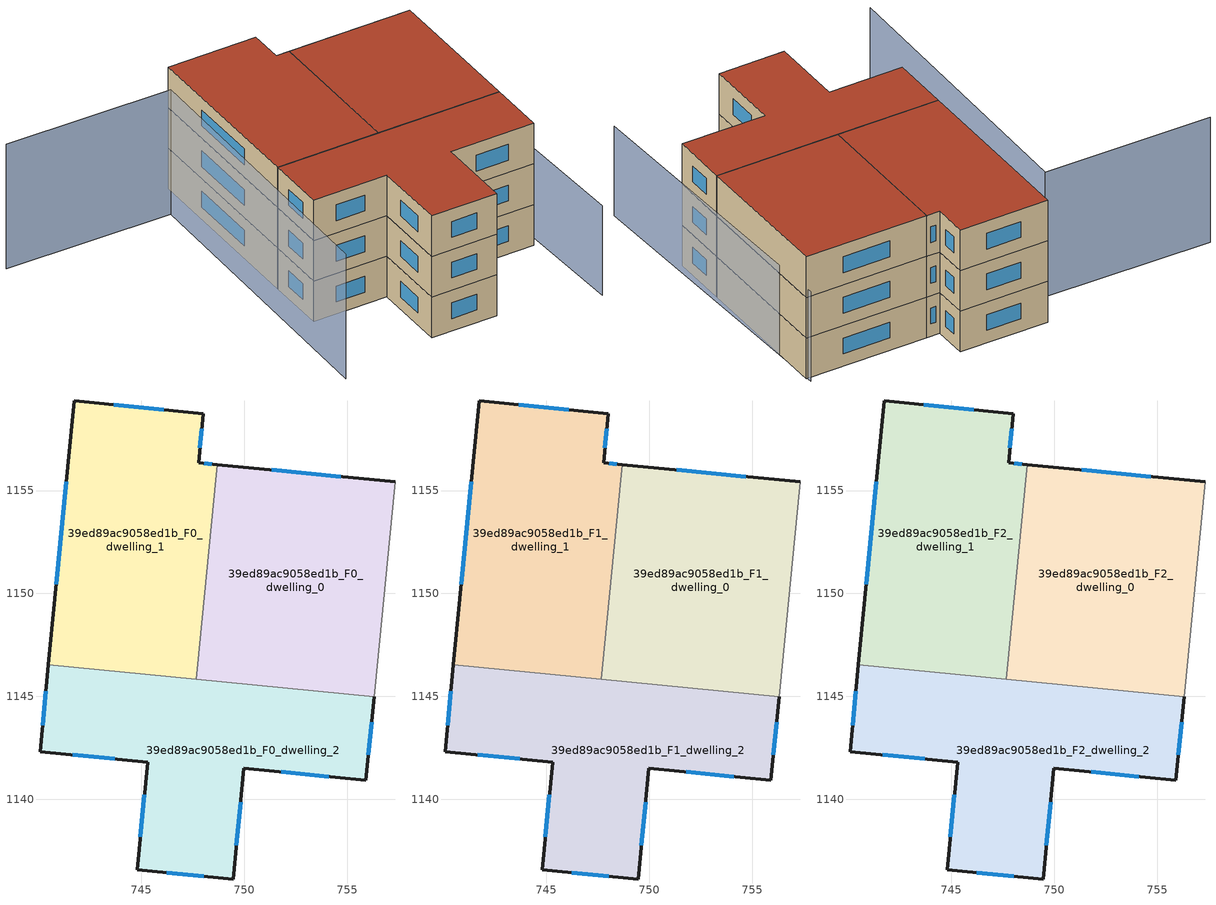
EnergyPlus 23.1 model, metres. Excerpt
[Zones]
39ed89ac9058ed1b_F0_dwelling_0
 floor ground (EU_floor_Construction): 757.32,1155.42 756.3,1144.99 747.67,1145.83 748.69,1156.26 z0
 wall outside (EU_wall_Construction): 757.32,1155.42 748.69,1156.26 z0:3
 wall adiabatic (EU_wall_Construction): 756.3,1144.99 757.32,1155.42 z0:3
 wall to 39ed89ac9058ed1b_F0_dwelling_1 (EU_wall_Construction): 748.69,1156.26 747.67,1145.83 z0:3
 wall to 39ed89ac9058ed1b_F0_dwelling_2 (EU_wall_Construction): 747.67,1145.83 756.3,1144.99 z0:3
 window (EU_Window_Construction): 754.67,1155.68 751.33,1156 z0.92:2.08
39ed89ac9058ed1b_F0_dwelling_1
 floor ground (EU_floor_Construction): 748.01,1158.74 747.77,1156.35 748.69,1156.26 747.67,1145.83 740.49,1146.53 741.73,1159.35 z0
 wall outside (EU_wall_Construction): 748.69,1156.26 747.77,1156.35 748.01,1158.74 741.73,1159.35 740.49,1146.53 z0:3
 wall to 39ed89ac9058ed1b_F0_dwelling_2 (EU_wall_Construction): 740.49,1146.53 747.67,1145.83 z0:3
 window (EU_Window_Construction): 746.09,1158.92 743.66,1159.16 / 747.85,1157.08 747.94,1158.01 / 748.41,1156.29 748.05,1156.32 / 741.35,1155.42 740.87,1150.46 z0.92:2.08
39ed89ac9058ed1b_F0_dwelling_2
 floor ground (EU_floor_Construction): 756.3,1144.99 755.91,1140.93 749.98,1141.51 749.46,1136.13 744.79,1136.59 745.3,1141.82 740.08,1142.33 740.49,1146.53 z0
 wall outside (EU_wall_Construction): 740.49,1146.53 740.08,1142.33 745.3,1141.82 744.79,1136.59 749.46,1136.13 749.98,1141.51 755.91,1140.93 756.3,1144.99 z0:3
 window (EU_Window_Construction): 740.36,1145.24 740.2,1143.61 / 756.03,1142.18 756.18,1143.75 / 751.8,1141.33 754.09,1141.11 / 749.62,1137.78 749.82,1139.86 / 746.22,1136.45 748.03,1136.27 / 745.15,1140.22 744.95,1138.19 / 741.68,1142.17 743.7,1141.97 z0.92:2.08
39ed89ac9058ed1b_F1_dwelling_0
 floor to 39ed89ac9058ed1b_F0_dwelling_0 (EU_floor_Construction): 757.32,1155.42 756.3,1144.99 747.67,1145.83 748.69,1156.26 z3
 wall outside (EU_wall_Construction): 757.32,1155.42 748.69,1156.26 z3:6
 wall adiabatic (EU_wall_Construction): 756.3,1144.99 757.32,1155.42 z3:6
 wall to 39ed89ac9058ed1b_F1_dwelling_1 (EU_wall_Construction): 748.69,1156.26 747.67,1145.83 z3:6
 wall to 39ed89ac9058ed1b_F1_dwelling_2 (EU_wall_Construction): 747.67,1145.83 756.3,1144.99 z3:6
 window (EU_Window_Construction): 754.67,1155.68 751.33,1156 z3.92:5.08
39ed89ac9058ed1b_F1_dwelling_1
 floor to 39ed89ac9058ed1b_F0_dwelling_1 (EU_floor_Construction): 748.01,1158.74 747.77,1156.35 748.69,1156.26 747.67,1145.83 740.49,1146.53 741.73,1159.35 z3
 wall outside (EU_wall_Construction): 748.69,1156.26 747.77,1156.35 748.01,1158.74 741.73,1159.35 740.49,1146.53 z3:6
 wall to 39ed89ac9058ed1b_F1_dwelling_2 (EU_wall_Construction): 740.49,1146.53 747.67,1145.83 z3:6
 window (EU_Window_Construction): 746.09,1158.92 743.66,1159.16 / 747.85,1157.08 747.94,1158.01 / 748.41,1156.29 748.05,1156.32 / 741.35,1155.42 740.87,1150.46 z3.92:5.08
39ed89ac9058ed1b_F1_dwelling_2
 floor to 39ed89ac9058ed1b_F0_dwelling_2 (EU_floor_Construction): 756.3,1144.99 755.9,1140.93 749.98,1141.51 749.46,1136.13 744.79,1136.59 745.3,1141.82 740.08,1142.33 740.49,1146.53 z3
 wall outside (EU_wall_Construction): 740.49,1146.53 740.08,1142.33 745.3,1141.82 744.79,1136.59 749.46,1136.13 749.98,1141.51 755.91,1140.93 756.3,1144.99 z3:6
 window (EU_Window_Construction): 740.36,1145.24 740.2,1143.61 / 756.03,1142.18 756.18,1143.75 / 751.8,1141.33 754.09,1141.11 / 749.62,1137.78 749.82,1139.86 / 746.22,1136.45 748.03,1136.27 / 745.15,1140.22 744.95,1138.19 / 741.68,1142.17 743.7,1141.97 z3.92:5.08
39ed89ac9058ed1b_F2_dwelling_0
 floor to 39ed89ac9058ed1b_F1_dwelling_0 (EU_floor_Construction): 757.32,1155.42 756.3,1144.99 747.67,1145.83 748.69,1156.26 z6
 wall outside (EU_wall_Construction): 757.32,1155.42 748.69,1156.26 z6:9
 wall adiabatic (EU_wall_Construction): 756.3,1144.99 757.32,1155.42 z6:9
 wall to 39ed89ac9058ed1b_F2_dwelling_1 (EU_wall_Construction): 748.69,1156.26 747.67,1145.83 z6:9
 wall to 39ed89ac9058ed1b_F2_dwelling_2 (EU_wall_Construction): 747.67,1145.83 756.3,1144.99 z6:9
 window (EU_Window_Construction): 754.67,1155.68 751.33,1156 z6.92:8.08
 roof outside (EU_roof_Construction): 756.3,1144.99 757.32,1155.42 748.69,1156.26 747.67,1145.83 z9
39ed89ac9058ed1b_F2_dwelling_1
 floor to 39ed89ac9058ed1b_F1_dwelling_1 (EU_floor_Construction): 748.01,1158.74 747.77,1156.35 748.69,1156.26 747.67,1145.83 740.49,1146.53 741.73,1159.35 z6
 wall outside (EU_wall_Construction): 748.69,1156.26 747.77,1156.35 748.01,1158.74 741.73,1159.35 740.49,1146.53 z6:9
 wall to 39ed89ac9058ed1b_F2_dwelling_2 (EU_wall_Construction): 740.49,1146.53 747.67,1145.83 z6:9
 window (EU_Window_Construction): 746.09,1158.92 743.66,1159.16 / 747.85,1157.08 747.94,1158.01 / 748.41,1156.29 748.05,1156.32 / 741.35,1155.42 740.87,1150.46 z6.92:8.08
 roof outside (EU_roof_Construction): 747.67,1145.83 748.69,1156.26 747.77,1156.35 748.01,1158.74 741.73,1159.35 740.49,1146.53 z9
39ed89ac9058ed1b_F2_dwelling_2
 floor to 39ed89ac9058ed1b_F1_dwelling_2 (EU_floor_Construction): 756.3,1144.99 755.9,1140.93 749.98,1141.51 749.46,1136.13 744.79,1136.59 745.3,1141.82 740.08,1142.33 740.49,1146.53 z6
 wall outside (EU_wall_Construction): 740.49,1146.53 740.08,1142.33 745.3,1141.82 744.79,1136.59 749.46,1136.13 749.98,1141.51 755.91,1140.93 756.3,1144.99 z6:9
 window (EU_Window_Construction): 740.36,1145.24 740.2,1143.61 / 756.03,1142.18 756.18,1143.75 / 751.8,1141.33 754.09,1141.11 / 749.62,1137.78 749.82,1139.86 / 746.22,1136.45 748.03,1136.27 / 745.15,1140.22 744.95,1138.19 / 741.68,1142.17 743.7,1141.97 z6.92:8.08
 roof outside (EU_roof_Construction): 755.91,1140.93 756.3,1144.99 740.49,1146.53 740.08,1142.33 745.3,1141.82 744.79,1136.59 749.46,1136.13 749.98,1141.51 z9
shading: 728.52,1158.32 740.19,1157.04 / 740.19,1157.04 737.9,1136.16 z0:9.2; 755.94,1134.03 757.25,1155.81 z0:6.6
[Building]
EU S2 Campaign: North Axis=0; Terrain=City; Solar Distribution=FullExterior
[Site:Location]
Cape.Town.Intl.AP: Latitude=-33.965; Longitude=18.602; Time Zone=2; Elevation=46
[SizingPeriod:WeatherFileDays]
AnnualSizingPeriod: Begin Month=1; Begin Day of Month=1; End Month=12; End Day of Month=31; Day of Week for Start Day=Monday; Use Weather File Daylight Saving Period=No; Use Weather File Rain and Snow Indicators=No
[MATERIAL]
EU_InternalMass_Material: Roughness=MediumRough; Thickness=0.1; Conductivity=1; Density=1800; Specific Heat=900; Thermal Absorptance=0.9; Solar Absorptance=0.7; Visible Absorptance=0.7
[MATERIAL:NOMASS] Roughness=MediumRough; Thermal Absorptance=0.9; Solar Absorptance=0.7; Visible Absorptance=0.7
Name | Thermal Resistance
EU_wall_NoMass | 0.443251
EU_roof_NoMass | 0.403317
EU_floor_NoMass | 0.599929
[WINDOWMATERIAL:SIMPLEGLAZINGSYSTEM]
EU_Window_SimpleGlazing: UFactor=4.90254; Solar Heat Gain Coefficient=0.85; Visible Transmittance=0.85
[CONSTRUCTION]
EU_wall_Construction: EU_wall_NoMass
EU_roof_Construction: EU_roof_NoMass
EU_floor_Construction: EU_floor_NoMass
EU_Window_Construction: EU_Window_SimpleGlazing
EU_InternalMass_Construction: EU_InternalMass_Material
[ZONE] Type=1; Multiplier=1; Ceiling Height=autocalculate; Floor Area=autocalculate; Part of Total Floor Area=Yes
Name | Volume
39ed89ac9058ed1b_F0_dwelling_0; 39ed89ac9058ed1b_F1_dwelling_0; 39ed89ac9058ed1b_F2_dwelling_0 | 272.437
39ed89ac9058ed1b_F0_dwelling_1; 39ed89ac9058ed1b_F1_dwelling_1; 39ed89ac9058ed1b_F2_dwelling_1 | 272.457
39ed89ac9058ed1b_F0_dwelling_2 | 272.461
39ed89ac9058ed1b_F1_dwelling_2; 39ed89ac9058ed1b_F2_dwelling_2 | 272.46
[INTERNALMASS] Construction=EU_InternalMass_Construction
Name | Zone or ZoneList | Surface Area
39ed89ac9058ed1b_F0_dwelling_0_EU_InternalMass | 39ed89ac9058ed1b_F0_dwelling_0 | 90.8113
39ed89ac9058ed1b_F0_dwelling_1_EU_InternalMass | 39ed89ac9058ed1b_F0_dwelling_1 | 90.8146
39ed89ac9058ed1b_F0_dwelling_2_EU_InternalMass | 39ed89ac9058ed1b_F0_dwelling_2 | 90.8203
39ed89ac9058ed1b_F1_dwelling_0_EU_InternalMass | 39ed89ac9058ed1b_F1_dwelling_0 | 90.8113
39ed89ac9058ed1b_F1_dwelling_1_EU_InternalMass | 39ed89ac9058ed1b_F1_dwelling_1 | 90.8146
39ed89ac9058ed1b_F1_dwelling_2_EU_InternalMass | 39ed89ac9058ed1b_F1_dwelling_2 | 90.8203
39ed89ac9058ed1b_F2_dwelling_0_EU_InternalMass | 39ed89ac9058ed1b_F2_dwelling_0 | 90.8113
39ed89ac9058ed1b_F2_dwelling_1_EU_InternalMass | 39ed89ac9058ed1b_F2_dwelling_1 | 90.8146
39ed89ac9058ed1b_F2_dwelling_2_EU_InternalMass | 39ed89ac9058ed1b_F2_dwelling_2 | 90.8203
[OTHEREQUIPMENT] Fuel Type=Electricity; Design Level Calculation Method=Watts/Area; Power per Zone Floor Area=1; Fraction Latent=0; Fraction Radiant=0; Fraction Lost=0; Carbon Dioxide Generation Rate=0; EndUse Subcategory=EU_Step8_InternalGains
Name | Zone or ZoneList or Space or SpaceList | Schedule
EU_Step8_InternalGain_39ed89ac9058ed1b_F0_dwelling_0_f000 | 39ed89ac9058ed1b_F0_dwelling_0 | EU_Step8_GainSchedule_39ed89ac9058ed1b_F0_dwelling_0_f000
EU_Step8_InternalGain_39ed89ac9058ed1b_F0_dwelling_1_f000 | 39ed89ac9058ed1b_F0_dwelling_1 | EU_Step8_GainSchedule_39ed89ac9058ed1b_F0_dwelling_1_f000
EU_Step8_InternalGain_39ed89ac9058ed1b_F0_dwelling_2_f000 | 39ed89ac9058ed1b_F0_dwelling_2 | EU_Step8_GainSchedule_39ed89ac9058ed1b_F0_dwelling_2_f000
EU_Step8_InternalGain_39ed89ac9058ed1b_F1_dwelling_0_f000 | 39ed89ac9058ed1b_F1_dwelling_0 | EU_Step8_GainSchedule_39ed89ac9058ed1b_F1_dwelling_0_f000
EU_Step8_InternalGain_39ed89ac9058ed1b_F1_dwelling_1_f000 | 39ed89ac9058ed1b_F1_dwelling_1 | EU_Step8_GainSchedule_39ed89ac9058ed1b_F1_dwelling_1_f000
EU_Step8_InternalGain_39ed89ac9058ed1b_F1_dwelling_2_f000 | 39ed89ac9058ed1b_F1_dwelling_2 | EU_Step8_GainSchedule_39ed89ac9058ed1b_F1_dwelling_2_f000
EU_Step8_InternalGain_39ed89ac9058ed1b_F2_dwelling_0_f000 | 39ed89ac9058ed1b_F2_dwelling_0 | EU_Step8_GainSchedule_39ed89ac9058ed1b_F2_dwelling_0_f000
EU_Step8_InternalGain_39ed89ac9058ed1b_F2_dwelling_1_f000 | 39ed89ac9058ed1b_F2_dwelling_1 | EU_Step8_GainSchedule_39ed89ac9058ed1b_F2_dwelling_1_f000
EU_Step8_InternalGain_39ed89ac9058ed1b_F2_dwelling_2_f000 | 39ed89ac9058ed1b_F2_dwelling_2 | EU_Step8_GainSchedule_39ed89ac9058ed1b_F2_dwelling_2_f000
[ZONEVENTILATION:DESIGNFLOWRATE] Schedule=EU_AlwaysOn; Design Flow Rate Calculation Method=AirChanges/Hour; Air Changes per Hour=0.713097; Ventilation Type=Natural; Fan Pressure Rise=0; Fan Total Efficiency=1; Constant Term Coefficient=1; Temperature Term Coefficient=0; Velocity Term Coefficient=0; Velocity Squared Term Coefficient=0; Minimum Indoor Temperature=-100; Maximum Indoor Temperature=100; Delta Temperature=-100; Minimum Outdoor Temperature=-100; Maximum Outdoor Temperature=100; Maximum Wind Speed=40
Name | Zone or ZoneList or Space or SpaceList
EU_ConstantAir_39ed89ac9058ed1b_F0_dwelling_0 | 39ed89ac9058ed1b_F0_dwelling_0
EU_ConstantAir_39ed89ac9058ed1b_F0_dwelling_1 | 39ed89ac9058ed1b_F0_dwelling_1
EU_ConstantAir_39ed89ac9058ed1b_F0_dwelling_2 | 39ed89ac9058ed1b_F0_dwelling_2
EU_ConstantAir_39ed89ac9058ed1b_F1_dwelling_0 | 39ed89ac9058ed1b_F1_dwelling_0
EU_ConstantAir_39ed89ac9058ed1b_F1_dwelling_1 | 39ed89ac9058ed1b_F1_dwelling_1
EU_ConstantAir_39ed89ac9058ed1b_F1_dwelling_2 | 39ed89ac9058ed1b_F1_dwelling_2
EU_ConstantAir_39ed89ac9058ed1b_F2_dwelling_0 | 39ed89ac9058ed1b_F2_dwelling_0
EU_ConstantAir_39ed89ac9058ed1b_F2_dwelling_1 | 39ed89ac9058ed1b_F2_dwelling_1
EU_ConstantAir_39ed89ac9058ed1b_F2_dwelling_2 | 39ed89ac9058ed1b_F2_dwelling_2
[HVACTEMPLATE:THERMOSTAT] Constant Heating Setpoint=20; Constant Cooling Setpoint=50
EU_HeatOnly_39ed89ac9058ed1b_F0_dwelling_0; EU_HeatOnly_39ed89ac9058ed1b_F0_dwelling_1; EU_HeatOnly_39ed89ac9058ed1b_F0_dwelling_2; EU_HeatOnly_39ed89ac9058ed1b_F1_dwelling_0; EU_HeatOnly_39ed89ac9058ed1b_F1_dwelling_1; EU_HeatOnly_39ed89ac9058ed1b_F1_dwelling_2; EU_HeatOnly_39ed89ac9058ed1b_F2_dwelling_0; EU_HeatOnly_39ed89ac9058ed1b_F2_dwelling_1; EU_HeatOnly_39ed89ac9058ed1b_F2_dwelling_2
[HVACTEMPLATE:ZONE:IDEALLOADSAIRSYSTEM] System Availability Schedule=EU_AlwaysOn; Maximum Heating Supply Air Temperature=50; Minimum Cooling Supply Air Temperature=13; Maximum Heating Supply Air Humidity Ratio=0.0156; Minimum Cooling Supply Air Humidity Ratio=0.0077; Heating Limit=NoLimit; Cooling Limit=NoLimit; Heating Availability Schedule=EU_AlwaysOn; Cooling Availability Schedule=EU_CoolingOff; Dehumidification Control Type=ConstantSensibleHeatRatio; Cooling Sensible Heat Ratio=0.7; Dehumidification Setpoint=60; Humidification Control Type=None; Humidification Setpoint=30; Outdoor Air Method=None; Outdoor Air Flow Rate per Person=0.00944; Outdoor Air Flow Rate per Zone Floor Area=0; Outdoor Air Flow Rate per Zone=0; Demand Controlled Ventilation Type=None; Outdoor Air Economizer Type=NoEconomizer; Heat Recovery Type=None; Sensible Heat Recovery Effectiveness=0.7; Latent Heat Recovery Effectiveness=0.65
Name | Template Thermostat
39ed89ac9058ed1b_F0_dwelling_0 | EU_HeatOnly_39ed89ac9058ed1b_F0_dwelling_0
39ed89ac9058ed1b_F0_dwelling_1 | EU_HeatOnly_39ed89ac9058ed1b_F0_dwelling_1
39ed89ac9058ed1b_F0_dwelling_2 | EU_HeatOnly_39ed89ac9058ed1b_F0_dwelling_2
39ed89ac9058ed1b_F1_dwelling_0 | EU_HeatOnly_39ed89ac9058ed1b_F1_dwelling_0
39ed89ac9058ed1b_F1_dwelling_1 | EU_HeatOnly_39ed89ac9058ed1b_F1_dwelling_1
39ed89ac9058ed1b_F1_dwelling_2 | EU_HeatOnly_39ed89ac9058ed1b_F1_dwelling_2
39ed89ac9058ed1b_F2_dwelling_0 | EU_HeatOnly_39ed89ac9058ed1b_F2_dwelling_0
39ed89ac9058ed1b_F2_dwelling_1 | EU_HeatOnly_39ed89ac9058ed1b_F2_dwelling_1
39ed89ac9058ed1b_F2_dwelling_2 | EU_HeatOnly_39ed89ac9058ed1b_F2_dwelling_2
[SIZING:ZONE] Zone Cooling Design Supply Air Temperature Input Method=SupplyAirTemperature; Zone Cooling Design Supply Air Temperature=13; Zone Heating Design Supply Air Temperature Input Method=SupplyAirTemperature; Zone Heating Design Supply Air Temperature=50; Zone Cooling Design Supply Air Humidity Ratio=0.008; Zone Heating Design Supply Air Humidity Ratio=0.008; Cooling Design Air Flow Method=DesignDay; Cooling Design Air Flow Rate=0; Cooling Minimum Air Flow per Zone Floor Area=0.000762; Cooling Minimum Air Flow=0; Cooling Minimum Air Flow Fraction=0.2; Heating Design Air Flow Method=DesignDay; Heating Design Air Flow Rate=0; Heating Maximum Air Flow per Zone Floor Area=0.002032; Heating Maximum Air Flow=0.141576; Heating Maximum Air Flow Fraction=0.3; Account for Dedicated Outdoor Air System=No; Dedicated Outdoor Air System Control Strategy=NeutralSupplyAir; Dedicated Outdoor Air Low Setpoint Temperature for Design=autosize; Dedicated Outdoor Air High Setpoint Temperature for Design=autosize; Zone Load Sizing Method=Sensible Load Only No Latent Load; Zone Latent Cooling Design Supply Air Humidity Ratio Input Method=HumidityRatioDifference; Zone Cooling Design Supply Air Humidity Ratio Difference=0.005; Zone Latent Heating Design Supply Air Humidity Ratio Input Method=HumidityRatioDifference; Zone Humidification Design Supply Air Humidity Ratio Difference=0.005
39ed89ac9058ed1b_F0_dwelling_0; 39ed89ac9058ed1b_F0_dwelling_1; 39ed89ac9058ed1b_F0_dwelling_2; 39ed89ac9058ed1b_F1_dwelling_0; 39ed89ac9058ed1b_F1_dwelling_1; 39ed89ac9058ed1b_F1_dwelling_2; 39ed89ac9058ed1b_F2_dwelling_0; 39ed89ac9058ed1b_F2_dwelling_1; 39ed89ac9058ed1b_F2_dwelling_2
[SCHEDULE:CONSTANT]
Name | Hourly Value
EU_AlwaysOn | 1
EU_CoolingOff | 0
[SCHEDULE:FILE] Column Number=1; Rows to Skip at Top=0; Number of Hours of Data=8760; Column Separator=Comma; Interpolate to Timestep=No; Minutes per Item=60; Adjust Schedule for Daylight Savings=Yes
Name | File
EU_Step8_GainSchedule_39ed89ac9058ed1b_F0_dwelling_0_f000 | ../../schedules/39ed89ac9058ed1b/39ed89ac9058ed1b_F0_dwelling_0_f000_gain.csv
EU_Step8_GainSchedule_39ed89ac9058ed1b_F0_dwelling_1_f000 | ../../schedules/39ed89ac9058ed1b/39ed89ac9058ed1b_F0_dwelling_1_f000_gain.csv
EU_Step8_GainSchedule_39ed89ac9058ed1b_F0_dwelling_2_f000 | ../../schedules/39ed89ac9058ed1b/39ed89ac9058ed1b_F0_dwelling_2_f000_gain.csv
EU_Step8_GainSchedule_39ed89ac9058ed1b_F1_dwelling_0_f000 | ../../schedules/39ed89ac9058ed1b/39ed89ac9058ed1b_F1_dwelling_0_f000_gain.csv
EU_Step8_GainSchedule_39ed89ac9058ed1b_F1_dwelling_1_f000 | ../../schedules/39ed89ac9058ed1b/39ed89ac9058ed1b_F1_dwelling_1_f000_gain.csv
EU_Step8_GainSchedule_39ed89ac9058ed1b_F1_dwelling_2_f000 | ../../schedules/39ed89ac9058ed1b/39ed89ac9058ed1b_F1_dwelling_2_f000_gain.csv
EU_Step8_GainSchedule_39ed89ac9058ed1b_F2_dwelling_0_f000 | ../../schedules/39ed89ac9058ed1b/39ed89ac9058ed1b_F2_dwelling_0_f000_gain.csv
EU_Step8_GainSchedule_39ed89ac9058ed1b_F2_dwelling_1_f000 | ../../schedules/39ed89ac9058ed1b/39ed89ac9058ed1b_F2_dwelling_1_f000_gain.csv
EU_Step8_GainSchedule_39ed89ac9058ed1b_F2_dwelling_2_f000 | ../../schedules/39ed89ac9058ed1b/39ed89ac9058ed1b_F2_dwelling_2_f000_gain.csv
